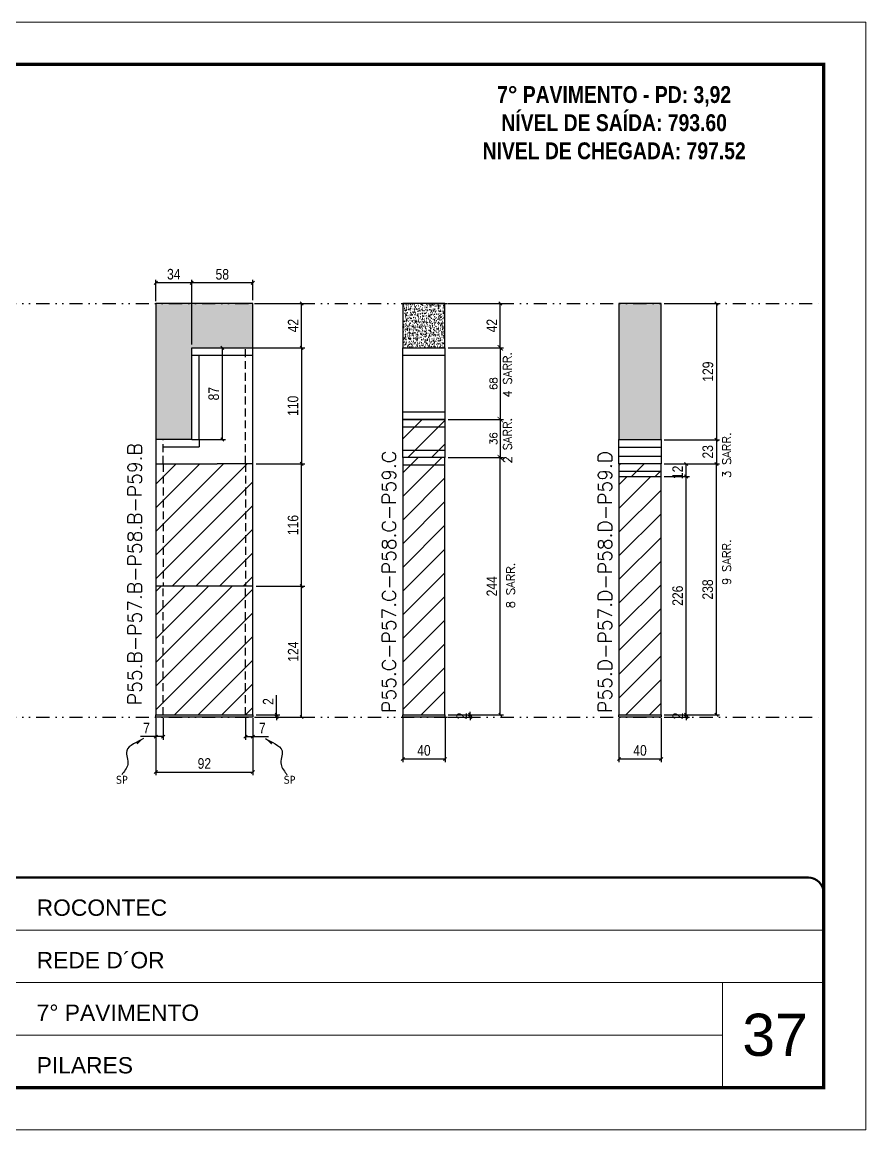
# Model space of a CAD drawing. Extents: x 28748 to 35002, y 14885 to 43501.
# Drawn here: x 29433 to 30233, y 32114 to 33164 of the extents above; entities that cross this region are included whole.
import ezdxf

# ---------------------------------------------------------------- set-up
doc = ezdxf.new("R2010")
doc.units = 0
for name, pattern in [('CONTINUO', [0]), ('DASHED', [0.75, 0.5, -0.25]), ('DIVIDE2', [0.625, 0.25, -0.125, 0, -0.125, 0, -0.125]), ('HIDDEN', [0.375, 0.25, -0.125])]:
    doc.linetypes.add(name, pattern=pattern)
for name, color, linetype, lineweight in [('CARIMBO', 255, 'Continuous', 9), ('Folhas', 255, 'Continuous', 9), ('Hachura', 251, 'Continuous', 9), ('SARRAFO DE PRESSAO', 251, 'DASHED', 9), ('Texto Seção', 7, 'Continuous', 15)]:
    doc.layers.add(name, color=color, linetype=linetype, lineweight=lineweight)
for name, color, linetype in [('COTA', 241, 'Continuous'), ('FUNDOS', 1, 'Continuous'), ('NOMENCLATURA', 7, 'Continuous'), ('Nível', 160, 'Continuous'), ('Painéis', 200, 'Continuous'), ('SARR_2.2x7', 40, 'Continuous'), ('Sarrafo de Pressão', 42, 'HIDDEN'), ('texto', 7, 'Continuous')]:
    doc.layers.add(name, color=color, linetype=linetype)
doc.styles.add('ARIAL', font='arial.ttf')
doc.styles.add('COTA TECNICA', font='techl___.ttf', dxfattribs={"height": 10})
doc.styles.add('COTA TECNICA-50', font='techl___.ttf', dxfattribs={"height": 10})
doc.styles.add('REGUA-120', font='ROMANS.shx', dxfattribs={"height": 15})
doc.styles.add('ROMANC', font='techb___.ttf', dxfattribs={"height": 2.5})
doc.styles.add('ROMANS', font='romans.shx')
doc.styles.get("Standard").update_dxf_attribs({"font": 'arial.ttf'})
doc.dimstyles.new('COTA PAINEL-50', dxfattribs={"dimtxt": 10, "dimasz": 3, "dimexe": 3, "dimexo": 3, "dimgap": 3, "dimtad": 1, "dimdec": 1, "dimzin": 12, "dimdsep": 46, "dimtxsty": 'COTA TECNICA-50', "dimblk1": 'OBLIQUE', "dimblk2": 'OBLIQUE', "dimsah": 1, "dimcen": 0.9, "dimclrd": 4, "dimclre": 4, "dimclrt": 240, "dimadec": 1, "dimazin": 3, "dimtfac": 1, "dimtdec": 1, "dimtmove": 0, "dimatfit": 3, "dimfxl": 1, "dimtolj": 1, "dimtzin": 12, "dimarcsym": 0})
doc.dimstyles.new('Cota Paínel', dxfattribs={"dimtxt": 7, "dimasz": 5, "dimexe": 3, "dimexo": 3, "dimgap": 3, "dimtad": 1, "dimdec": 1, "dimzin": 12, "dimdsep": 46, "dimtxsty": 'ROMANS', "dimblk": 'ARCHTICK', "dimcen": 0, "dimclrd": 4, "dimclre": 4, "dimclrt": 1, "dimadec": 1, "dimazin": 3, "dimtfac": 1, "dimtdec": 1, "dimtmove": 0, "dimatfit": 3, "dimldrblk": 'OBLIQUE', "dimfxl": 1, "dimtolj": 1, "dimtzin": 12, "dimarcsym": 0})
doc.dimstyles.new('PAINEL', dxfattribs={"dimtxt": 10, "dimasz": 3, "dimexe": 3, "dimexo": 3, "dimgap": 3, "dimtad": 1, "dimdec": 1, "dimzin": 12, "dimdsep": 46, "dimtxsty": 'COTA TECNICA', "dimblk1": 'OBLIQUE', "dimblk2": 'OBLIQUE', "dimsah": 1, "dimcen": 0.9, "dimclrd": 4, "dimclre": 4, "dimclrt": 240, "dimadec": 1, "dimazin": 3, "dimtfac": 1, "dimtdec": 1, "dimtmove": 0, "dimatfit": 3, "dimfxl": 1, "dimtolj": 1, "dimtzin": 12, "dimarcsym": 0})
doc.dimstyles.get("Standard").update_dxf_attribs({"dimtxt": 0.18, "dimasz": 0.18, "dimexe": 0.18, "dimexo": 0.0625, "dimgap": 0.09, "dimtad": 0, "dimtih": 1, "dimtoh": 1, "dimdec": 4, "dimzin": 0, "dimdsep": 46, "dimtxsty": 'Standard', "dimcen": 0.09, "dimadec": 0, "dimazin": 0, "dimtfac": 1, "dimtdec": 4, "dimtofl": 0, "dimtmove": 0, "dimatfit": 3, "dimfxl": 1, "dimtolj": 1, "dimtzin": 0, "dimarcsym": 0})

# ---------------------------------------------------------------- blocks, each defined once
blk = doc.blocks.new('9999999999')
at = {"color": 30, "linetype": 'CONTINUO'}
for p, q in [((98564.6, 34379.6), (99584, 34379.6)), ((98564.6, 34329.8), (99488, 34329.8)), ((99584, 34329.8), (99488, 34329.8)), ((99488, 34329.8), (99488, 34230.2)), ((98564.6, 34280), (99488, 34280))]:
    blk.add_line(p, q, dxfattribs=at)
at = {"color": 30, "linetype": 'CONTINUO', "const_width": 2}
blk.add_lwpolyline([(99584, 34230.2), (99584, 34414.4, 0.414214), (99569, 34429.4), (98229, 34429.4, 0.414214), (98214, 34414.4), (98214, 34245.2, 0.414214), (98229, 34230.2), (99584, 34230.2)], format="xyb", dxfattribs=at)
at = {"layer": 'Folhas'}
blk.add_lwpolyline([(98139, 34190.2), (99624, 34190.2), (99624, 35240.2), (98139, 35240.2)], close=True, dxfattribs=at)
at = {"layer": 'Folhas', "color": 30, "const_width": 3}
blk.add_lwpolyline([(98214, 34230.2), (99584, 34230.2), (99584, 35200.2), (98214, 35200.2)], close=True, dxfattribs=at)
at = {"color": 7, "linetype": 'Continuous', "ltscale": 5, "style": 'ARIAL'}
for s, height, p in [('ROCONTEC', 15.48, (98837.7, 34393.1)), ('REDE D´OR', 15.48, (98837.7, 34343.3)), ('7° PAVIMENTO', 15.483, (98837.7, 34293.5)), ('PILARES', 15.48, (98837.7, 34243.7))]:
    blk.add_text(s, height=height, dxfattribs=at).set_placement(p)
blk = doc.blocks.new('_Oblique')
at = {"color": 0, "linetype": 'ByBlock', "lineweight": -2}
blk.add_line((-0.5, -0.5), (0.5, 0.5), dxfattribs=at)
blk = doc.blocks.new('*D729')
at = {"layer": 'COTA', "color": 4, "lineweight": -2, "transparency": 16777216}
for p, q in [((30042.2, 32744.8), (30094.7, 32744.8)), ((30091.7, 32506.9), (30091.7, 32744.8)), ((30042.2, 32506.9), (30094.7, 32506.9))]:
    blk.add_line(p, q, dxfattribs=at)
at = {"layer": 'Defpoints', "color": 0, "transparency": 16777216}
for p in [(30039.2, 32744.8), (30091.7, 32744.8), (30039.2, 32506.9)]:
    blk.add_point(p, dxfattribs=at)
at = {"layer": 'COTA', "color": 4, "lineweight": -2, "transparency": 16777216, "xscale": 3, "yscale": 3, "zscale": 3}
for p, rotation in [((30091.7, 32744.8), 90), ((30091.7, 32506.9), 270)]:
    blk.add_blockref('_Oblique', p, dxfattribs=dict(at, rotation=rotation))
at = {"layer": 'COTA', "color": 240, "transparency": 16777216, "insert": (30083.4, 32625.8), "char_height": 10, "attachment_point": 5, "rotation": 90, "style": 'COTA TECNICA'}
blk.add_mtext('\\A1;238', dxfattribs=at)
blk = doc.blocks.new('*D730')
at = {"layer": 'COTA', "color": 4, "lineweight": -2, "transparency": 16777216}
for p, q in [((29999.2, 32503.9), (29999.2, 32462.1)), ((30039.2, 32503.9), (30039.2, 32462.1)), ((29999.2, 32465.1), (30039.2, 32465.1))]:
    blk.add_line(p, q, dxfattribs=at)
at = {"layer": 'Defpoints', "color": 0, "transparency": 16777216}
for p in [(29999.2, 32506.9), (30039.2, 32506.9), (30039.2, 32465.1)]:
    blk.add_point(p, dxfattribs=at)
at = {"layer": 'COTA', "color": 4, "lineweight": -2, "transparency": 16777216, "xscale": 3, "yscale": 3, "zscale": 3, "rotation": 180}
blk.add_blockref('_Oblique', (29999.2, 32465.1), dxfattribs=at)
at = {"layer": 'COTA', "color": 4, "lineweight": -2, "transparency": 16777216, "xscale": 3, "yscale": 3, "zscale": 3}
blk.add_blockref('_Oblique', (30039.2, 32465.1), dxfattribs=at)
at = {"layer": 'COTA', "color": 240, "transparency": 16777216, "insert": (30019.2, 32473.2), "char_height": 10, "attachment_point": 5, "style": 'COTA TECNICA'}
blk.add_mtext('\\A1;40', dxfattribs=at)
blk = doc.blocks.new('*D731')
at = {"layer": 'COTA', "color": 4, "lineweight": -2, "transparency": 16777216}
for p, q in [((30063, 32506.9), (30063, 32509.9)), ((30042.2, 32506.9), (30066, 32506.9)), ((30042.2, 32504.9), (30066, 32504.9)), ((30063, 32504.9), (30063, 32506.9)), ((30063, 32504.9), (30063, 32501.9))]:
    blk.add_line(p, q, dxfattribs=at)
at = {"layer": 'Defpoints', "color": 0, "transparency": 16777216}
for p in [(30039.2, 32506.9), (30039.2, 32504.9), (30063, 32506.9)]:
    blk.add_point(p, dxfattribs=at)
at = {"layer": 'COTA', "color": 4, "lineweight": -2, "transparency": 16777216, "xscale": 3, "yscale": 3, "zscale": 3}
for p, rotation in [((30063, 32506.9), 270), ((30063, 32504.9), 90)]:
    blk.add_blockref('_Oblique', p, dxfattribs=dict(at, rotation=rotation))
at = {"layer": 'COTA', "color": 240, "transparency": 16777216, "insert": (30055, 32505.9), "char_height": 10, "attachment_point": 5, "rotation": 90, "style": 'COTA TECNICA-50'}
blk.add_mtext('\\A1;2', dxfattribs=at)
blk = doc.blocks.new('*D1653')
at = {"layer": 'COTA', "color": 4, "linetype": 'ByBlock', "lineweight": -2, "transparency": 16777216}
for p, q in [((30042.2, 32732.9), (30066, 32732.9)), ((30063, 32506.9), (30063, 32732.9)), ((30042.2, 32506.9), (30066, 32506.9))]:
    blk.add_line(p, q, dxfattribs=at)
at = {"layer": 'Defpoints', "color": 0, "linetype": 'ByBlock', "transparency": 16777216}
for p in [(30039.2, 32732.9), (30063, 32732.9), (30039.2, 32506.9)]:
    blk.add_point(p, dxfattribs=at)
at = {"layer": 'COTA', "color": 4, "linetype": 'ByBlock', "lineweight": -2, "transparency": 16777216, "xscale": 3, "yscale": 3, "zscale": 3}
for p, rotation in [((30063, 32732.9), 90), ((30063, 32506.9), 270)]:
    blk.add_blockref('_Oblique', p, dxfattribs=dict(at, rotation=rotation))
at = {"layer": 'COTA', "color": 240, "linetype": 'ByBlock', "transparency": 16777216, "insert": (30054.9, 32619.9), "char_height": 10, "attachment_point": 5, "rotation": 90, "style": 'COTA TECNICA'}
blk.add_mtext('\\A1;226', dxfattribs=at)
blk = doc.blocks.new('*D1654')
at = {"layer": 'COTA', "color": 4, "linetype": 'ByBlock', "lineweight": -2, "transparency": 16777216}
for p, q in [((30042.2, 32744.8), (30066, 32744.8)), ((30063, 32732.9), (30063, 32744.8)), ((30042.2, 32732.9), (30066, 32732.9))]:
    blk.add_line(p, q, dxfattribs=at)
at = {"layer": 'Defpoints', "color": 0, "linetype": 'ByBlock', "transparency": 16777216}
for p in [(30039.2, 32744.8), (30063, 32744.8), (30039.2, 32732.9)]:
    blk.add_point(p, dxfattribs=at)
at = {"layer": 'COTA', "color": 4, "linetype": 'ByBlock', "lineweight": -2, "transparency": 16777216, "xscale": 3, "yscale": 3, "zscale": 3}
for p, rotation in [((30063, 32744.8), 90), ((30063, 32732.9), 270)]:
    blk.add_blockref('_Oblique', p, dxfattribs=dict(at, rotation=rotation))
at = {"layer": 'COTA', "color": 240, "linetype": 'ByBlock', "transparency": 16777216, "insert": (30054.9, 32736.8), "char_height": 10, "attachment_point": 5, "rotation": 90, "style": 'COTA TECNICA'}
blk.add_mtext('\\A1;12', dxfattribs=at)
blk = doc.blocks.new('*D681')
at = {"layer": 'COTA', "color": 4, "lineweight": -2, "transparency": 16777216}
for p, q in [((29837.3, 32750.8), (29889.7, 32750.8)), ((29886.7, 32506.9), (29886.7, 32750.8)), ((29837.3, 32506.9), (29889.7, 32506.9))]:
    blk.add_line(p, q, dxfattribs=at)
at = {"layer": 'Defpoints', "color": 0, "transparency": 16777216}
for p in [(29834.3, 32750.8), (29886.7, 32750.8), (29834.3, 32506.9)]:
    blk.add_point(p, dxfattribs=at)
at = {"layer": 'COTA', "color": 4, "lineweight": -2, "transparency": 16777216, "xscale": 3, "yscale": 3, "zscale": 3}
for p, rotation in [((29886.7, 32750.8), 90), ((29886.7, 32506.9), 270)]:
    blk.add_blockref('_Oblique', p, dxfattribs=dict(at, rotation=rotation))
at = {"layer": 'COTA', "color": 240, "transparency": 16777216, "insert": (29878.7, 32628.8), "char_height": 10, "attachment_point": 5, "rotation": 90, "style": 'COTA TECNICA'}
blk.add_mtext('\\A1;244', dxfattribs=at)
blk = doc.blocks.new('*D682')
at = {"layer": 'COTA', "color": 4, "lineweight": -2, "transparency": 16777216}
for p, q in [((29794.3, 32503.9), (29794.3, 32462.1)), ((29834.3, 32503.9), (29834.3, 32462.1)), ((29794.3, 32465.1), (29834.3, 32465.1))]:
    blk.add_line(p, q, dxfattribs=at)
at = {"layer": 'Defpoints', "color": 0, "transparency": 16777216}
for p in [(29794.3, 32506.9), (29834.3, 32506.9), (29834.3, 32465.1)]:
    blk.add_point(p, dxfattribs=at)
at = {"layer": 'COTA', "color": 4, "lineweight": -2, "transparency": 16777216, "xscale": 3, "yscale": 3, "zscale": 3, "rotation": 180}
blk.add_blockref('_Oblique', (29794.3, 32465.1), dxfattribs=at)
at = {"layer": 'COTA', "color": 4, "lineweight": -2, "transparency": 16777216, "xscale": 3, "yscale": 3, "zscale": 3}
blk.add_blockref('_Oblique', (29834.3, 32465.1), dxfattribs=at)
at = {"layer": 'COTA', "color": 240, "transparency": 16777216, "insert": (29814.3, 32473.2), "char_height": 10, "attachment_point": 5, "style": 'COTA TECNICA'}
blk.add_mtext('\\A1;40', dxfattribs=at)
blk = doc.blocks.new('*D683')
at = {"layer": 'COTA', "color": 4, "lineweight": -2, "transparency": 16777216}
for p, q in [((29858.1, 32506.9), (29858.1, 32509.9)), ((29837.3, 32506.9), (29861.1, 32506.9)), ((29837.3, 32504.9), (29861.1, 32504.9)), ((29858.1, 32504.9), (29858.1, 32506.9)), ((29858.1, 32504.9), (29858.1, 32501.9))]:
    blk.add_line(p, q, dxfattribs=at)
at = {"layer": 'Defpoints', "color": 0, "transparency": 16777216}
for p in [(29834.3, 32506.9), (29834.3, 32504.9), (29858.1, 32506.9)]:
    blk.add_point(p, dxfattribs=at)
at = {"layer": 'COTA', "color": 4, "lineweight": -2, "transparency": 16777216, "xscale": 3, "yscale": 3, "zscale": 3}
for p, rotation in [((29858.1, 32506.9), 270), ((29858.1, 32504.9), 90)]:
    blk.add_blockref('_Oblique', p, dxfattribs=dict(at, rotation=rotation))
at = {"layer": 'COTA', "color": 240, "transparency": 16777216, "insert": (29850.1, 32505.9), "char_height": 10, "attachment_point": 5, "rotation": 90, "style": 'COTA TECNICA-50'}
blk.add_mtext('\\A1;2', dxfattribs=at)
blk = doc.blocks.new('*D684')
at = {"layer": 'COTA', "color": 4, "lineweight": -2, "transparency": 16777216}
for p, q in [((29560.1, 32503.9), (29560.1, 32449.7)), ((29652.1, 32503.9), (29652.1, 32449.7)), ((29560.1, 32452.7), (29652.1, 32452.7))]:
    blk.add_line(p, q, dxfattribs=at)
at = {"layer": 'Defpoints', "color": 0, "transparency": 16777216}
for p in [(29560.1, 32506.9), (29652.1, 32506.9), (29652.1, 32452.7)]:
    blk.add_point(p, dxfattribs=at)
at = {"layer": 'COTA', "color": 4, "lineweight": -2, "transparency": 16777216, "xscale": 3, "yscale": 3, "zscale": 3, "rotation": 180}
blk.add_blockref('_Oblique', (29560.1, 32452.7), dxfattribs=at)
at = {"layer": 'COTA', "color": 4, "lineweight": -2, "transparency": 16777216, "xscale": 3, "yscale": 3, "zscale": 3}
blk.add_blockref('_Oblique', (29652.1, 32452.7), dxfattribs=at)
at = {"layer": 'COTA', "color": 240, "transparency": 16777216, "insert": (29606.1, 32460.8), "char_height": 10, "attachment_point": 5, "style": 'COTA TECNICA'}
blk.add_mtext('\\A1;92', dxfattribs=at)
blk = doc.blocks.new('*D685')
at = {"layer": 'COTA', "color": 4, "lineweight": -2, "transparency": 16777216}
for p, q in [((29655.1, 32628.9), (29701.3, 32628.9)), ((29698.3, 32504.9), (29698.3, 32628.9)), ((29655.1, 32504.9), (29701.3, 32504.9))]:
    blk.add_line(p, q, dxfattribs=at)
at = {"layer": 'Defpoints', "color": 0, "transparency": 16777216}
for p in [(29652.1, 32628.9), (29698.3, 32628.9), (29652.1, 32504.9)]:
    blk.add_point(p, dxfattribs=at)
at = {"layer": 'COTA', "color": 4, "lineweight": -2, "transparency": 16777216, "xscale": 3, "yscale": 3, "zscale": 3}
for p, rotation in [((29698.3, 32628.9), 90), ((29698.3, 32504.9), 270)]:
    blk.add_blockref('_Oblique', p, dxfattribs=dict(at, rotation=rotation))
at = {"layer": 'COTA', "color": 240, "transparency": 16777216, "insert": (29690.3, 32566.9), "char_height": 10, "attachment_point": 5, "rotation": 90, "style": 'COTA TECNICA-50'}
blk.add_mtext('\\A1;124', dxfattribs=at)
blk = doc.blocks.new('*D686')
at = {"layer": 'COTA', "color": 4, "lineweight": -2, "transparency": 16777216}
for p, q in [((29674.6, 32506.9), (29674.6, 32525.7)), ((29655.1, 32506.9), (29677.6, 32506.9)), ((29655.1, 32504.9), (29677.6, 32504.9)), ((29674.6, 32504.9), (29674.6, 32506.9)), ((29674.6, 32504.9), (29674.6, 32501.9))]:
    blk.add_line(p, q, dxfattribs=at)
at = {"layer": 'Defpoints', "color": 0, "transparency": 16777216}
for p in [(29652.1, 32506.9), (29652.1, 32504.9), (29674.6, 32504.9)]:
    blk.add_point(p, dxfattribs=at)
at = {"layer": 'COTA', "color": 4, "lineweight": -2, "transparency": 16777216, "xscale": 3, "yscale": 3, "zscale": 3}
for p, rotation in [((29674.6, 32506.9), 270), ((29674.6, 32504.9), 90)]:
    blk.add_blockref('_Oblique', p, dxfattribs=dict(at, rotation=rotation))
at = {"layer": 'COTA', "color": 240, "transparency": 16777216, "insert": (29666.6, 32519.6), "char_height": 10, "attachment_point": 5, "rotation": 90, "style": 'COTA TECNICA-50'}
blk.add_mtext('\\A1;2', dxfattribs=at)
blk = doc.blocks.new('*D687')
at = {"layer": 'COTA', "color": 4, "lineweight": -2, "transparency": 16777216}
for p, q in [((29560.1, 32501.9), (29560.1, 32483.3)), ((29567.1, 32503.9), (29567.1, 32483.3)), ((29560.1, 32486.3), (29545.4, 32486.3)), ((29567.1, 32486.3), (29560.1, 32486.3))]:
    blk.add_line(p, q, dxfattribs=at)
at = {"layer": 'Defpoints', "color": 0, "transparency": 16777216}
for p in [(29560.1, 32504.9), (29567.1, 32506.9), (29560.1, 32486.3)]:
    blk.add_point(p, dxfattribs=at)
at = {"layer": 'COTA', "color": 4, "lineweight": -2, "transparency": 16777216, "xscale": 3, "yscale": 3, "zscale": 3, "rotation": 180}
blk.add_blockref('_Oblique', (29560.1, 32486.3), dxfattribs=at)
at = {"layer": 'COTA', "color": 4, "lineweight": -2, "transparency": 16777216, "xscale": 3, "yscale": 3, "zscale": 3}
blk.add_blockref('_Oblique', (29567.1, 32486.3), dxfattribs=at)
at = {"layer": 'COTA', "color": 240, "transparency": 16777216, "insert": (29551.2, 32494.4), "char_height": 10, "attachment_point": 5, "style": 'COTA TECNICA-50'}
blk.add_mtext('\\A1;7', dxfattribs=at)
blk = doc.blocks.new('*D688')
at = {"layer": 'COTA', "color": 4, "lineweight": -2, "transparency": 16777216}
for p, q in [((29645.1, 32503.9), (29645.1, 32483.3)), ((29652.1, 32501.9), (29652.1, 32483.3)), ((29645.1, 32486.3), (29652.1, 32486.3)), ((29652.1, 32486.3), (29666.8, 32486.3))]:
    blk.add_line(p, q, dxfattribs=at)
at = {"layer": 'Defpoints', "color": 0, "transparency": 16777216}
for p in [(29645.1, 32506.9), (29652.1, 32504.9), (29652.1, 32486.3)]:
    blk.add_point(p, dxfattribs=at)
at = {"layer": 'COTA', "color": 4, "lineweight": -2, "transparency": 16777216, "xscale": 3, "yscale": 3, "zscale": 3, "rotation": 180}
blk.add_blockref('_Oblique', (29645.1, 32486.3), dxfattribs=at)
at = {"layer": 'COTA', "color": 4, "lineweight": -2, "transparency": 16777216, "xscale": 3, "yscale": 3, "zscale": 3}
blk.add_blockref('_Oblique', (29652.1, 32486.3), dxfattribs=at)
at = {"layer": 'COTA', "color": 240, "transparency": 16777216, "insert": (29661, 32494.4), "char_height": 10, "attachment_point": 5, "style": 'COTA TECNICA-50'}
blk.add_mtext('\\A1;7', dxfattribs=at)
blk = doc.blocks.new('*D689')
at = {"layer": 'Defpoints', "color": 0, "linetype": 'ByBlock', "transparency": 16777216}
for p in [(29652.1, 32744.9), (29698.3, 32744.9), (29652.1, 32628.9)]:
    blk.add_point(p, dxfattribs=at)
at = {"layer": 'FUNDOS', "color": 4, "linetype": 'ByBlock', "lineweight": -2, "transparency": 16777216}
for p, q in [((29655.1, 32744.9), (29701.3, 32744.9)), ((29698.3, 32628.9), (29698.3, 32744.9)), ((29655.1, 32628.9), (29701.3, 32628.9))]:
    blk.add_line(p, q, dxfattribs=at)
at = {"layer": 'FUNDOS', "color": 4, "linetype": 'ByBlock', "lineweight": -2, "transparency": 16777216, "xscale": 3, "yscale": 3, "zscale": 3}
for p, rotation in [((29698.3, 32744.9), 90), ((29698.3, 32628.9), 270)]:
    blk.add_blockref('_Oblique', p, dxfattribs=dict(at, rotation=rotation))
at = {"layer": 'FUNDOS', "color": 240, "linetype": 'ByBlock', "transparency": 16777216, "insert": (29690.2, 32686.9), "char_height": 10, "attachment_point": 5, "rotation": 90, "style": 'COTA TECNICA'}
blk.add_mtext('\\A1;116', dxfattribs=at)
blk = doc.blocks.new('_ArchTick')
at = {"color": 0, "linetype": 'ByBlock', "const_width": 0.15}
blk.add_lwpolyline([(-0.5, -0.5), (0.5, 0.5)], dxfattribs=at)
blk = doc.blocks.new('*D1656')
at = {"layer": 'COTA', "color": 4, "lineweight": -2, "transparency": 16777216}
for p, q in [((29837.3, 32786.9), (29889.7, 32786.9)), ((29886.7, 32786.9), (29886.7, 32750.8)), ((29837.3, 32750.8), (29889.7, 32750.8))]:
    blk.add_line(p, q, dxfattribs=at)
at = {"layer": 'Defpoints', "color": 0, "transparency": 16777216}
for p in [(29834.3, 32786.9), (29834.3, 32750.8), (29886.7, 32750.8)]:
    blk.add_point(p, dxfattribs=at)
at = {"layer": 'COTA', "color": 4, "lineweight": -2, "transparency": 16777216, "xscale": 5, "yscale": 5, "zscale": 5}
for p, rotation in [((29886.7, 32786.9), 90), ((29886.7, 32750.8), 270)]:
    blk.add_blockref('_ArchTick', p, dxfattribs=dict(at, rotation=rotation))
at = {"layer": 'COTA', "color": 1, "transparency": 16777216, "insert": (29880.2, 32768.8), "char_height": 7, "attachment_point": 5, "rotation": 90, "style": 'ROMANS'}
blk.add_mtext('\\A1;36', dxfattribs=at)
blk = doc.blocks.new('*D2026')
at = {"layer": 'COTA', "color": 4, "lineweight": -2, "transparency": 16777216}
for p, q in [((29837.3, 32896.9), (29889.7, 32896.9)), ((29886.7, 32854.9), (29886.7, 32896.9)), ((29837.3, 32854.9), (29889.7, 32854.9))]:
    blk.add_line(p, q, dxfattribs=at)
at = {"layer": 'Defpoints', "color": 0, "transparency": 16777216}
for p in [(29834.3, 32896.9), (29886.7, 32896.9), (29834.3, 32854.9)]:
    blk.add_point(p, dxfattribs=at)
at = {"layer": 'COTA', "color": 4, "lineweight": -2, "transparency": 16777216, "xscale": 3, "yscale": 3, "zscale": 3}
for p, rotation in [((29886.7, 32896.9), 90), ((29886.7, 32854.9), 270)]:
    blk.add_blockref('_Oblique', p, dxfattribs=dict(at, rotation=rotation))
at = {"layer": 'COTA', "color": 240, "transparency": 16777216, "insert": (29878.7, 32875.9), "char_height": 10, "attachment_point": 5, "rotation": 90, "style": 'COTA TECNICA-50'}
blk.add_mtext('\\A1;42', dxfattribs=at)
blk = doc.blocks.new('*D2027')
at = {"layer": 'COTA', "color": 4, "lineweight": -2, "transparency": 16777216}
for p, q in [((30042.2, 32896.9), (30094.7, 32896.9)), ((30091.7, 32896.9), (30091.7, 32767.8)), ((30042.2, 32767.8), (30094.7, 32767.8))]:
    blk.add_line(p, q, dxfattribs=at)
at = {"layer": 'Defpoints', "color": 0, "transparency": 16777216}
for p in [(30039.2, 32896.9), (30039.2, 32767.8), (30091.7, 32767.8)]:
    blk.add_point(p, dxfattribs=at)
at = {"layer": 'COTA', "color": 4, "lineweight": -2, "transparency": 16777216, "xscale": 3, "yscale": 3, "zscale": 3}
for p, rotation in [((30091.7, 32896.9), 90), ((30091.7, 32767.8), 270)]:
    blk.add_blockref('_Oblique', p, dxfattribs=dict(at, rotation=rotation))
at = {"layer": 'COTA', "color": 240, "transparency": 16777216, "insert": (30083.6, 32832.3), "char_height": 10, "attachment_point": 5, "rotation": 90, "style": 'COTA TECNICA-50'}
blk.add_mtext('\\A1;129', dxfattribs=at)
blk = doc.blocks.new('*D2148')
at = {"layer": 'COTA', "color": 4, "lineweight": -2, "transparency": 16777216}
for p, q in [((29837.3, 32854.9), (29889.7, 32854.9)), ((29886.7, 32854.9), (29886.7, 32786.9)), ((29837.3, 32786.9), (29889.7, 32786.9))]:
    blk.add_line(p, q, dxfattribs=at)
at = {"layer": 'Defpoints', "color": 0, "transparency": 16777216}
for p in [(29834.3, 32854.9), (29834.3, 32786.9), (29886.7, 32786.9)]:
    blk.add_point(p, dxfattribs=at)
at = {"layer": 'COTA', "color": 4, "lineweight": -2, "transparency": 16777216, "xscale": 5, "yscale": 5, "zscale": 5}
for p, rotation in [((29886.7, 32854.9), 90), ((29886.7, 32786.9), 270)]:
    blk.add_blockref('_ArchTick', p, dxfattribs=dict(at, rotation=rotation))
at = {"layer": 'COTA', "color": 1, "transparency": 16777216, "insert": (29880.2, 32820.9), "char_height": 7, "attachment_point": 5, "rotation": 90, "style": 'ROMANS'}
blk.add_mtext('\\A1;68', dxfattribs=at)
blk = doc.blocks.new('*D2521')
at = {"layer": 'COTA', "color": 4, "lineweight": -2, "transparency": 16777216}
for p, q in [((30042.2, 32767.8), (30094.7, 32767.8)), ((30091.7, 32767.8), (30091.7, 32744.8)), ((30042.2, 32744.8), (30094.7, 32744.8))]:
    blk.add_line(p, q, dxfattribs=at)
at = {"layer": 'Defpoints', "color": 0, "transparency": 16777216}
for p in [(30039.2, 32767.8), (30039.2, 32744.8), (30091.7, 32744.8)]:
    blk.add_point(p, dxfattribs=at)
at = {"layer": 'COTA', "color": 4, "lineweight": -2, "transparency": 16777216, "xscale": 3, "yscale": 3, "zscale": 3}
for p, rotation in [((30091.7, 32767.8), 90), ((30091.7, 32744.8), 270)]:
    blk.add_blockref('_Oblique', p, dxfattribs=dict(at, rotation=rotation))
at = {"layer": 'COTA', "color": 240, "transparency": 16777216, "insert": (30083.5, 32756.3), "char_height": 10, "attachment_point": 5, "rotation": 90, "style": 'COTA TECNICA'}
blk.add_mtext('\\A1;23', dxfattribs=at)
blk = doc.blocks.new('*D2526')
at = {"layer": 'COTA', "color": 4, "lineweight": -2, "transparency": 16777216}
for p, q in [((29621.1, 32854.9), (29701.3, 32854.9)), ((29698.3, 32854.9), (29698.3, 32744.9)), ((29655.1, 32744.9), (29701.3, 32744.9))]:
    blk.add_line(p, q, dxfattribs=at)
at = {"layer": 'Defpoints', "color": 0, "transparency": 16777216}
for p in [(29618.1, 32854.9), (29652.1, 32744.9), (29698.3, 32744.9)]:
    blk.add_point(p, dxfattribs=at)
at = {"layer": 'COTA', "color": 4, "lineweight": -2, "transparency": 16777216, "xscale": 3, "yscale": 3, "zscale": 3}
for p, rotation in [((29698.3, 32854.9), 90), ((29698.3, 32744.9), 270)]:
    blk.add_blockref('_Oblique', p, dxfattribs=dict(at, rotation=rotation))
at = {"layer": 'COTA', "color": 240, "transparency": 16777216, "insert": (29690.2, 32799.9), "char_height": 10, "attachment_point": 5, "rotation": 90, "style": 'COTA TECNICA-50'}
blk.add_mtext('\\A1;110', dxfattribs=at)
blk = doc.blocks.new('*D2527')
at = {"layer": 'COTA', "color": 4, "lineweight": -2, "transparency": 16777216}
for p, q in [((29560.1, 32899.1), (29560.1, 32919.4)), ((29594.1, 32857.9), (29594.1, 32919.4)), ((29594.1, 32916.4), (29560.1, 32916.4))]:
    blk.add_line(p, q, dxfattribs=at)
at = {"layer": 'Defpoints', "color": 0, "transparency": 16777216}
for p in [(29560.1, 32916.4), (29560.1, 32896.1), (29594.1, 32854.9)]:
    blk.add_point(p, dxfattribs=at)
at = {"layer": 'COTA', "color": 4, "lineweight": -2, "transparency": 16777216, "xscale": 3, "yscale": 3, "zscale": 3, "rotation": 180}
blk.add_blockref('_Oblique', (29560.1, 32916.4), dxfattribs=at)
at = {"layer": 'COTA', "color": 4, "lineweight": -2, "transparency": 16777216, "xscale": 3, "yscale": 3, "zscale": 3}
blk.add_blockref('_Oblique', (29594.1, 32916.4), dxfattribs=at)
at = {"layer": 'COTA', "color": 240, "transparency": 16777216, "insert": (29577.1, 32924.6), "char_height": 10, "attachment_point": 5, "style": 'COTA TECNICA-50'}
blk.add_mtext('\\A1;34', dxfattribs=at)
blk = doc.blocks.new('*D2524')
at = {"layer": 'COTA', "color": 4, "lineweight": -2, "transparency": 16777216}
for p, q in [((29655.1, 32896.9), (29701.3, 32896.9)), ((29698.3, 32854.9), (29698.3, 32896.9)), ((29621.1, 32854.9), (29701.3, 32854.9))]:
    blk.add_line(p, q, dxfattribs=at)
at = {"layer": 'Defpoints', "color": 0, "transparency": 16777216}
for p in [(29652.1, 32896.9), (29698.3, 32896.9), (29618.1, 32854.9)]:
    blk.add_point(p, dxfattribs=at)
at = {"layer": 'COTA', "color": 4, "lineweight": -2, "transparency": 16777216, "xscale": 3, "yscale": 3, "zscale": 3}
for p, rotation in [((29698.3, 32896.9), 90), ((29698.3, 32854.9), 270)]:
    blk.add_blockref('_Oblique', p, dxfattribs=dict(at, rotation=rotation))
at = {"layer": 'COTA', "color": 240, "transparency": 16777216, "insert": (29690.3, 32875.9), "char_height": 10, "attachment_point": 5, "rotation": 90, "style": 'COTA TECNICA'}
blk.add_mtext('\\A1;42', dxfattribs=at)
blk = doc.blocks.new('*D2525')
at = {"layer": 'COTA', "color": 4, "lineweight": -2, "transparency": 16777216}
for p, q in [((29594.1, 32857.9), (29594.1, 32919.4)), ((29652.1, 32899.9), (29652.1, 32919.4)), ((29652.1, 32916.4), (29594.1, 32916.4))]:
    blk.add_line(p, q, dxfattribs=at)
at = {"layer": 'Defpoints', "color": 0, "transparency": 16777216}
for p in [(29594.1, 32916.4), (29652.1, 32896.9), (29594.1, 32854.9)]:
    blk.add_point(p, dxfattribs=at)
at = {"layer": 'COTA', "color": 4, "lineweight": -2, "transparency": 16777216, "xscale": 3, "yscale": 3, "zscale": 3, "rotation": 180}
blk.add_blockref('_Oblique', (29594.1, 32916.4), dxfattribs=at)
at = {"layer": 'COTA', "color": 4, "lineweight": -2, "transparency": 16777216, "xscale": 3, "yscale": 3, "zscale": 3}
blk.add_blockref('_Oblique', (29652.1, 32916.4), dxfattribs=at)
at = {"layer": 'COTA', "color": 240, "transparency": 16777216, "insert": (29623.1, 32924.5), "char_height": 10, "attachment_point": 5, "style": 'COTA TECNICA'}
blk.add_mtext('\\A1;58', dxfattribs=at)
blk = doc.blocks.new('*D2528')
at = {"layer": 'COTA', "color": 4, "lineweight": -2, "transparency": 16777216}
for p, q in [((29597.1, 32854.9), (29626.1, 32854.9)), ((29623.1, 32854.9), (29623.1, 32767.9)), ((29597.6, 32767.9), (29626.1, 32767.9))]:
    blk.add_line(p, q, dxfattribs=at)
at = {"layer": 'Defpoints', "color": 0, "transparency": 16777216}
for p in [(29594.1, 32854.9), (29594.6, 32767.9), (29623.1, 32767.9)]:
    blk.add_point(p, dxfattribs=at)
at = {"layer": 'COTA', "color": 4, "lineweight": -2, "transparency": 16777216, "xscale": 3, "yscale": 3, "zscale": 3}
for p, rotation in [((29623.1, 32854.9), 90), ((29623.1, 32767.9), 270)]:
    blk.add_blockref('_Oblique', p, dxfattribs=dict(at, rotation=rotation))
at = {"layer": 'COTA', "color": 240, "transparency": 16777216, "insert": (29615, 32811.4), "char_height": 10, "attachment_point": 5, "rotation": 90, "style": 'COTA TECNICA'}
blk.add_mtext('\\A1;87', dxfattribs=at)

msp = doc.modelspace()

# ---------------------------------------------------------------- hatches: boundary and pattern name
at = {"layer": 'COTA', "linetype": 'ByBlock'}
h = msp.add_hatch(dxfattribs=at)
h.set_pattern_fill('AR-CONC', color=256, scale=0.03)
h.set_pattern_definition([(50, (288.8415, 0), (5.46554007, -0.47817257), [0.5715, -6.2865]), (355, (288.8415, 0), (-1.05730264, 5.73170536), [0.4572, -5.0292175]), (100.451445, (289.297, -0.04), (4.4082374, 5.25353256), [0.48570026, -5.34270734]), (46.1842, (288.8415, 1.524), (8.1323712, -1.2612698), [0.85725, -9.42975]), (96.635558, (289.519, 1.419), (7.122124, 7.4227837), [0.7285507, -8.0140682]), (351.184151, (288.8415, 1.524), (7.122124, 7.4227837), [0.685799, -7.543792]), (21, (289.6035, 1.143), (4.54843174, -3.06795595), [0.5715, -6.2865]), (326, (289.6035, 1.143), (1.85406085, 5.525639), [0.4572, -5.0292]), (71.451445, (289.9826, 0.8873), (6.4024926, 2.45768307), [0.48570026, -5.3426981]), (37.5, (288.8415, 0), (0.0926581, 2.53665117), [0, -4.96824, 0, -5.1054, 0, -5.04825]), (7.5, (288.8415, 0), (2.00458988, 3.00541724), [0, -2.91084, 0, -4.85394, 0, -1.92405]), (327.5, (287.1423, 0), (4.067717855, -0.17186232), [0, -1.905, 0, -5.9436, 0, -7.8867]), (317.5, (286.3803, 0), (4.44387544, 0.76279473), [0, -2.4765, 0, -3.94716, 0, -5.6007])])
h.paths.add_polyline_path([(29594.1, 32786.85), (29594.1, 32767.85), (29560.1, 32767.85), (29560.1, 32896.85), (29652.1, 32896.85), (29652.1, 32854.85), (29594.1, 32854.85)])
h = msp.add_hatch(dxfattribs=at)
h.set_pattern_fill('AR-CONC', color=256, scale=0.03)
h.set_pattern_definition([(50, (25765.504, 34451.735), (5.46554, -0.4781726), [0.5715, -6.2865]), (355, (25765.504, 34451.735), (-1.057303, 5.731705), [0.4572, -5.0292175]), (100.45144, (25765.9595, 34451.695), (4.4082374, 5.2535326), [0.4857, -5.342707]), (46.1842, (25765.504, 34453.259), (8.132371, -1.26127), [0.85725, -9.42975]), (96.63556, (25766.182, 34453.154), (7.122124, 7.422784), [0.72855, -8.014068]), (351.18415, (25765.504, 34453.259), (7.122124, 7.422784), [0.685799, -7.543792]), (21, (25766.266, 34452.878), (4.5484317, -3.067956), [0.5715, -6.2865]), (326, (25766.266, 34452.878), (1.854061, 5.525639), [0.4572, -5.0292]), (71.45144, (25766.645, 34452.6224), (6.4024926, 2.457683), [0.4857, -5.342698]), (37.5, (25765.504, 34451.735), (0.0926581, 2.5366512), [0, -4.96824, 0, -5.1054, 0, -5.04825]), (7.5, (25765.504, 34451.735), (2.0045899, 3.0054172), [0, -2.91084, 0, -4.85394, 0, -1.92405]), (327.5, (25763.8048, 34451.735), (4.0677179, -0.1718623), [0, -1.905, 0, -5.9436, 0, -7.8867]), (317.5, (25763.0428, 34451.735), (4.4438754, 0.7627947), [0, -2.4765, 0, -3.94716, 0, -5.6007])])
h.paths.add_polyline_path([(29834.26, 32854.85), (29834.26, 32896.85), (29794.26, 32896.85), (29794.26, 32854.85)])
h = msp.add_hatch(dxfattribs=at)
h.set_pattern_fill('AR-CONC', color=256, scale=0.03)
h.set_pattern_definition([(50, (25779.8267, 34442.735), (5.46554, -0.4781726), [0.5715, -6.2865]), (355, (25779.827, 34442.735), (-1.0573026, 5.7317054), [0.4572, -5.0292175]), (100.45144, (25780.282, 34442.695), (4.4082374, 5.2535326), [0.4857, -5.3427073]), (46.1842, (25779.827, 34444.259), (8.132371, -1.26127), [0.85725, -9.42975]), (96.63556, (25780.5044, 34444.154), (7.122124, 7.422784), [0.72855, -8.014068]), (351.18415, (25779.827, 34444.259), (7.122124, 7.422784), [0.685799, -7.543792]), (21, (25780.5887, 34443.878), (4.5484317, -3.067956), [0.5715, -6.2865]), (326, (25780.589, 34443.878), (1.854061, 5.525639), [0.4572, -5.0292]), (71.45144, (25780.968, 34443.6224), (6.4024926, 2.457683), [0.4857, -5.342698]), (37.5, (25779.8267, 34442.735), (0.0926581, 2.5366512), [0, -4.96824, 0, -5.1054, 0, -5.04825]), (7.5, (25779.8267, 34442.735), (2.0045899, 3.0054172), [0, -2.91084, 0, -4.85394, 0, -1.92405]), (327.5, (25778.1275, 34442.735), (4.0677179, -0.1718623), [0, -1.905, 0, -5.9436, 0, -7.8867]), (317.5, (25777.3655, 34442.735), (4.4438754, 0.7627947), [0, -2.4765, 0, -3.94716, 0, -5.6007])])
h.paths.add_polyline_path([(30039.19, 32896.85), (29999.19, 32896.85), (29999.19, 32767.83), (30039.19, 32767.83)])
at = {"layer": 'Hachura', "linetype": 'ByBlock'}
h = msp.add_hatch(dxfattribs=at)
h.set_pattern_fill('ANSI31', color=256, scale=5)
h.set_pattern_definition([(45, (25765.504, 34419.735), (-11.22532, 11.22532), [])])
h.paths.add_polyline_path([(29834.26, 32786.85), (29794.26, 32786.85), (29794.26, 32750.83), (29834.26, 32750.83)])
h = msp.add_hatch(dxfattribs=at)
h.set_pattern_fill('ANSI31', color=256, scale=5)
h.set_pattern_definition([(45, (-101904.962, 1369.089), (-11.2253202, 11.2253202), [])])
h.paths.add_polyline_path([(29834.26, 32750.83), (29794.26, 32750.83), (29794.26, 32506.85), (29834.26, 32506.85)])
at = {"layer": 'Hachura'}
h = msp.add_hatch(dxfattribs=at)
h.set_pattern_fill('ANSI31', color=256, scale=5)
h.paths.add_polyline_path([(29652.1, 32744.85), (29618.1, 32744.85), (29560.1, 32744.85), (29560.1, 32628.85), (29652.1, 32628.85)])
at = {"layer": 'Hachura', "linetype": 'ByBlock'}
h = msp.add_hatch(dxfattribs=at)
h.set_pattern_fill('ANSI31', color=256, scale=5)
h.set_pattern_definition([(45, (-101890.64, 1365.089), (-11.2253202, 11.2253202), [])])
h.paths.add_polyline_path([(30039.19, 32732.85), (30039.19, 32744.83), (29999.19, 32744.83), (29999.19, 32732.85)])
h = msp.add_hatch(dxfattribs=at)
h.set_pattern_fill('ANSI31', color=256, scale=5)
h.set_pattern_definition([(45, (-101890.64, 1369.089), (-11.2253202, 11.2253202), [])])
h.paths.add_polyline_path([(30039.19, 32732.85), (29999.19, 32732.85), (29999.19, 32506.85), (30039.19, 32506.85)])
h = msp.add_hatch(dxfattribs=at)
h.set_pattern_fill('ANSI31', color=256, scale=5)
h.set_pattern_definition([(45, (-101914.437, 1369.089), (-11.2253202, 11.2253202), [])])
h.paths.add_polyline_path([(29652.1, 32628.85), (29560.1, 32628.85), (29560.1, 32506.85), (29652.1, 32506.85)])

# ---------------------------------------------------------------- linework, layer by layer
at = {"layer": 'COTA', "linetype": 'ByBlock'}
for p, q in [((29652.1, 32896.85), (29560.1, 32896.85)), ((29560.1, 32896.85), (29560.1, 32767.85)), ((29652.1, 32854.85), (29652.1, 32896.85))]:
    msp.add_line(p, q, dxfattribs=at)
for points in [[(29794.26, 32854.85), (29834.26, 32854.85), (29834.26, 32896.85), (29794.26, 32896.85)], [(29999.19, 32767.83), (30039.19, 32767.83), (30039.19, 32896.85), (29999.19, 32896.85)]]:
    msp.add_lwpolyline(points, close=True, dxfattribs=at)
at = {"layer": 'Nível', "color": 4, "linetype": 'DIVIDE2', "ltscale": 50}
for p, q in [((29163.65, 32896.85), (30193.34, 32896.85)), ((29163.65, 32504.85), (30193.34, 32504.85))]:
    msp.add_line(p, q, dxfattribs=at)
at = {"layer": 'Painéis'}
for p, q in [((29594.1, 32786.85), (29594.1, 32854.85)), ((29594.1, 32854.85), (29652.1, 32854.85)), ((29652.1, 32786.85), (29652.1, 32854.85)), ((29794.26, 32854.85), (29834.26, 32854.85)), ((29794.26, 32786.85), (29794.26, 32854.85)), ((29834.26, 32854.85), (29834.26, 32786.85)), ((29594.1, 32767.85), (29594.1, 32786.85)), ((29652.1, 32744.85), (29652.1, 32786.85)), ((29794.26, 32786.85), (29834.26, 32786.85)), ((29794.26, 32750.83), (29794.26, 32786.85)), ((29834.26, 32786.85), (29794.26, 32786.85)), ((29834.26, 32786.85), (29834.26, 32750.83)), ((29594.1, 32767.85), (29560.1, 32767.85)), ((29560.1, 32767.85), (29560.1, 32744.85)), ((29999.19, 32767.83), (30039.19, 32767.83)), ((29999.19, 32744.83), (29999.19, 32767.83)), ((30039.19, 32767.83), (30039.19, 32744.83)), ((29834.26, 32750.83), (29794.26, 32750.83)), ((29560.1, 32744.85), (29560.1, 32628.85)), ((29560.1, 32744.85), (29618.1, 32744.85)), ((29560.1, 32744.85), (29594.1, 32744.85)), ((29652.1, 32744.85), (29618.1, 32744.85)), ((29652.1, 32628.85), (29652.1, 32744.85)), ((30039.19, 32744.83), (29999.19, 32744.83)), ((29999.19, 32732.85), (30039.19, 32732.85)), ((29794.26, 32506.85), (29834.26, 32506.85)), ((29794.26, 32504.85), (29794.26, 32506.85)), ((29834.26, 32504.85), (29794.26, 32504.85)), ((29834.26, 32506.85), (29834.26, 32504.85)), ((29999.19, 32506.85), (30039.19, 32506.85)), ((29999.19, 32504.85), (29999.19, 32506.85)), ((30039.19, 32504.85), (29999.19, 32504.85)), ((30039.19, 32506.85), (30039.19, 32504.85))]:
    msp.add_line(p, q, dxfattribs=at)
for points in [[(29794.26, 32506.85), (29834.26, 32506.85), (29834.26, 32750.83), (29794.26, 32750.83)], [(29999.19, 32506.85), (30039.19, 32506.85), (30039.19, 32744.83), (29999.19, 32744.83)], [(29560.1, 32506.85), (29652.1, 32506.85), (29652.1, 32628.85), (29560.1, 32628.85)], [(29560.1, 32506.85), (29652.1, 32506.85), (29652.1, 32504.85), (29560.1, 32504.85)]]:
    msp.add_lwpolyline(points, close=True, dxfattribs=at)
at = {"layer": 'SARR_2.2x7'}
for p, q in [((29594.1, 32847.85), (29652.1, 32847.85)), ((29601.1, 32767.85), (29601.1, 32847.85)), ((29794.26, 32847.85), (29834.26, 32847.85)), ((29834.26, 32793.85), (29794.26, 32793.85)), ((29794.26, 32779.85), (29834.26, 32779.85)), ((29567.1, 32760.85), (29601.1, 32760.85)), ((29594.1, 32767.85), (29601.1, 32767.85)), ((29601.1, 32767.85), (29601.1, 32760.85)), ((29999.19, 32760.83), (30039.19, 32760.83)), ((29794.26, 32757.83), (29834.26, 32757.83)), ((30039.19, 32751.83), (29999.19, 32751.83)), ((29794.26, 32743.83), (29834.26, 32743.83)), ((29999.19, 32737.83), (30039.19, 32737.83))]:
    msp.add_line(p, q, dxfattribs=at)
at = {"layer": 'Sarrafo de Pressão', "ltscale": 30}
for p, q in [((29645.1, 32744.85), (29645.1, 32854.85)), ((29567.1, 32744.85), (29567.1, 32767.85)), ((29567.1, 32744.85), (29567.1, 32628.85)), ((29645.1, 32744.85), (29645.1, 32628.85)), ((29567.1, 32506.85), (29567.1, 32628.85)), ((29645.1, 32506.85), (29645.1, 32628.85))]:
    msp.add_line(p, q, dxfattribs=at)

# ---------------------------------------------------------------- block references
at = {"layer": 'SARRAFO DE PRESSAO', "color": 6, "linetype": 'ByBlock'}
msp.add_blockref('9999999999', (-69390.64, -2076.64), dxfattribs=at)

# ---------------------------------------------------------------- texts
at = {"layer": 'CARIMBO', "style": 'ARIAL'}
msp.add_text('37', height=40, dxfattribs=at).set_placement((30116.2, 32183.71))
at = {"layer": 'NOMENCLATURA', "color": 2, "insert": (29994.67, 33129.63), "char_height": 16, "attachment_point": 2, "style": 'ROMANC'}
msp.add_mtext_dynamic_manual_height_columns('\\P7° PAVIMENTO - PD: 3,92\\PNÍVEL DE SAÍDA: 793.60\\PNIVEL DE CHEGADA: 797.52', width=300.2766, gutter_width=1, heights=[0], dxfattribs=at)
at = {"layer": 'texto', "color": 0, "char_height": 7.5, "attachment_point": 5}
for insert in [(29527.85, 32445.36), (29686.88, 32445.36)]:
    msp.add_mtext('{\\fTahoma|b0|i0|c0|p34;\\C4;SP}', dxfattribs=dict(at, insert=insert))
at = {"layer": 'Texto Seção', "linetype": 'Continuous', "style": 'ROMANS'}
for s, p in [('4 SARR.', (29897.55, 32807.75)), ('2 SARR.', (29897.55, 32745.27)), ('3 SARR.', (30105.36, 32731.51)), ('9 SARR.', (30105.36, 32630.13)), ('8 SARR.', (29900.43, 32608.09))]:
    msp.add_text(s, height=8, rotation=90, dxfattribs=at).set_placement(p)
at = {"layer": 'Texto Seção', "char_height": 13, "width": 285.3299, "attachment_point": 7, "rotation": 90, "style": 'REGUA-120'}
for s, insert in [('\\pxt3;P55.B-P57.B-P58.B-P59.B', (29546.63, 32516.1)), ('P55.C-P57.C-P58.C-P59.C', (29787.61, 32508.78)), ('P55.D-P57.D-P58.D-P59.D', (29992.54, 32508.78))]:
    msp.add_mtext(s, dxfattribs=dict(at, insert=insert))

# ---------------------------------------------------------------- dimensions: what is measured, and where the dimension line sits
at = {"layer": 'COTA'}
for base, p1, p2, angle, dimstyle, picture, middle in [((29560.1, 32916.39), (29594.1, 32854.85), (29560.1, 32896.12), 180, 'COTA PAINEL-50', '*D2527', (29577.1, 32924.61)), ((29594.1, 32916.39), (29652.1, 32896.85), (29594.1, 32854.85), 180, 'PAINEL', '*D2525', (29623.1, 32924.52)), ((29698.34, 32896.85), (29618.1, 32854.85), (29652.1, 32896.85), 90, 'PAINEL', '*D2524', (29690.27, 32875.85)), ((29886.75, 32896.85), (29834.26, 32854.85), (29834.26, 32896.85), 90, 'COTA PAINEL-50', '*D2026', (29878.68, 32875.85)), ((30091.68, 32767.83), (30039.19, 32896.85), (30039.19, 32767.83), 90, 'COTA PAINEL-50', '*D2027', (30083.59, 32832.34)), ((29623.1, 32767.85), (29594.1, 32854.85), (29594.6, 32767.85), 90, 'PAINEL', '*D2528', (29615.01, 32811.35)), ((29698.34, 32744.85), (29618.1, 32854.85), (29652.1, 32744.85), 90, 'COTA PAINEL-50', '*D2526', (29690.24, 32799.85)), ((29886.75, 32786.85), (29834.26, 32854.85), (29834.26, 32786.85), 90, 'Cota Paínel', '*D2148', (29880.25, 32820.85)), ((29886.75, 32750.83), (29834.26, 32786.85), (29834.26, 32750.83), 90, 'Cota Paínel', '*D1656', (29880.25, 32768.84)), ((30091.68, 32744.83), (30039.19, 32767.83), (30039.19, 32744.83), 90, 'PAINEL', '*D2521', (30083.46, 32756.33)), ((29698.34, 32628.85), (29652.1, 32504.85), (29652.1, 32628.85), 90, 'COTA PAINEL-50', '*D685', (29690.27, 32566.85)), ((29560.1, 32486.34), (29567.1, 32506.85), (29560.1, 32504.85), 180, 'COTA PAINEL-50', '*D687', (29551.24, 32494.41))]:
    dim = msp.add_linear_dim(base=base, p1=p1, p2=p2, angle=angle, dimstyle=dimstyle, dxfattribs=at)
    dim.commit()
    dim.dimension.update_dxf_attribs({"geometry": picture, "text_midpoint": middle})
for base, p1, p2, picture, middle in [((29886.75, 32750.83), (29834.26, 32506.85), (29834.26, 32750.83), '*D681', (29878.68, 32628.84)), ((30091.68, 32744.83), (30039.19, 32506.85), (30039.19, 32744.83), '*D729', (30083.44, 32625.84))]:
    dim = msp.add_linear_dim(base=base, p1=p1, p2=p2, angle=90, dimstyle='PAINEL', override={"dimarcsym": 2}, dxfattribs=at)
    dim.commit()
    dim.dimension.update_dxf_attribs({"geometry": picture, "text_midpoint": middle})
at = {"layer": 'COTA', "linetype": 'ByBlock'}
dim = msp.add_linear_dim(base=(30063.01, 32744.83), p1=(30039.19, 32732.85), p2=(30039.19, 32744.83), angle=90, dimstyle='PAINEL', override={"dimtmove": 1}, dxfattribs=at)
dim.commit()
dim.dimension.update_dxf_attribs({"geometry": '*D1654', "text_midpoint": (30063.01, 32736.84), "dimtype": 160})
dim = msp.add_linear_dim(base=(30063.01, 32732.85), p1=(30039.19, 32506.85), p2=(30039.19, 32732.85), angle=90, dimstyle='PAINEL', dxfattribs=at)
dim.commit()
dim.dimension.update_dxf_attribs({"geometry": '*D1653', "text_midpoint": (30054.9, 32619.85)})
at = {"layer": 'COTA'}
for base, p1, p2, picture, middle in [((29674.63, 32504.85), (29652.1, 32506.85), (29652.1, 32504.85), '*D686', (29674.63, 32519.6)), ((29858.08, 32506.85), (29834.26, 32504.85), (29834.26, 32506.85), '*D683', (29858.08, 32505.85)), ((30063.01, 32506.85), (30039.19, 32504.85), (30039.19, 32506.85), '*D731', (30063.01, 32505.85))]:
    dim = msp.add_linear_dim(base=base, p1=p1, p2=p2, angle=90, dimstyle='COTA PAINEL-50', dxfattribs=at)
    dim.commit()
    dim.dimension.update_dxf_attribs({"geometry": picture, "text_midpoint": middle, "dimtype": 160})
for base, p1, p2, picture, middle in [((29652.1, 32452.68), (29560.1, 32506.85), (29652.1, 32506.85), '*D684', (29606.1, 32460.76)), ((29834.26, 32465.12), (29794.26, 32506.85), (29834.26, 32506.85), '*D682', (29814.26, 32473.23)), ((30039.19, 32465.12), (29999.19, 32506.85), (30039.19, 32506.85), '*D730', (30019.19, 32473.23))]:
    dim = msp.add_linear_dim(base=base, p1=p1, p2=p2, dimstyle='PAINEL', override={"dimarcsym": 2}, dxfattribs=at)
    dim.commit()
    dim.dimension.update_dxf_attribs({"geometry": picture, "text_midpoint": middle})
dim = msp.add_linear_dim(base=(29652.1, 32486.34), p1=(29645.1, 32506.85), p2=(29652.1, 32504.85), dimstyle='COTA PAINEL-50', dxfattribs=at)
dim.commit()
dim.dimension.update_dxf_attribs({"geometry": '*D688', "text_midpoint": (29660.97, 32494.41)})
at = {"layer": 'FUNDOS', "linetype": 'ByBlock'}
dim = msp.add_linear_dim(base=(29698.34, 32744.85), p1=(29652.1, 32628.85), p2=(29652.1, 32744.85), angle=90, dimstyle='PAINEL', dxfattribs=at)
dim.commit()
dim.dimension.update_dxf_attribs({"geometry": '*D689', "text_midpoint": (29690.24, 32686.85)})

# ---------------------------------------------------------------- leaders
at = {"layer": 'COTA', "path_type": 1}
for points in [[(29548.27, 32484.67), (29532.49, 32472.84), (29533.41, 32459.83), (29527.86, 32450.05)], [(29663.93, 32484.67), (29679.72, 32472.84), (29678.79, 32459.83), (29684.34, 32450.05)]]:
    msp.add_leader(points, dimstyle='Standard', override={"dimasz": 8}, dxfattribs=at)

doc.saveas('drawing.dxf')
